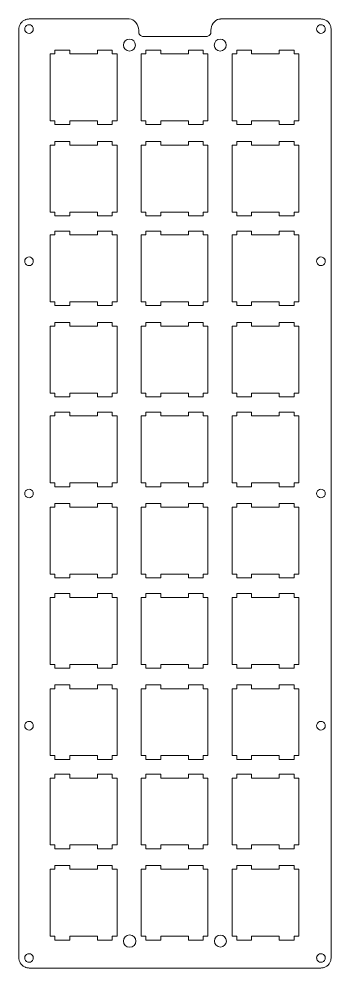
# Model space of a CAD drawing. Header units: inches. Extents: x -431 to 56, y 66 to 279.
# Drawn here: x -430.8 to -365.4, y 69.7 to 268.4 of the extents above; entities that cross this region are included whole.
import ezdxf

# ---------------------------------------------------------------- set-up
doc = ezdxf.new("R2010")
doc.units = ezdxf.units.IN
doc.header["$MEASUREMENT"] = 0

# ---------------------------------------------------------------- blocks, each defined once
blk = doc.blocks.new('block 6')
at = {"color": 1, "lineweight": 9, "true_color": 0xff0000}
for points in [[(-427.81, 266), (-427.94, 265.75), (-428.14, 265.55), (-428.39, 265.43), (-428.67, 265.38), (-428.95, 265.43), (-429.2, 265.55), (-429.4, 265.75), (-429.52, 266), (-429.57, 266.28), (-429.52, 266.56), (-429.4, 266.81), (-429.2, 267.01), (-428.95, 267.14), (-428.67, 267.18), (-428.39, 267.14), (-428.14, 267.01), (-428.04, 266.91), (-427.94, 266.81), (-427.81, 266.56), (-427.77, 266.28), (-427.81, 266)], [(-366.66, 266), (-366.79, 265.75), (-366.99, 265.55), (-367.24, 265.43), (-367.52, 265.38), (-367.8, 265.43), (-367.92, 265.49), (-368.05, 265.55), (-368.25, 265.75), (-368.37, 266), (-368.42, 266.28), (-368.37, 266.56), (-368.25, 266.81), (-368.05, 267.01), (-367.8, 267.14), (-367.52, 267.18), (-367.24, 267.14), (-366.99, 267.01), (-366.79, 266.81), (-366.66, 266.56), (-366.62, 266.28), (-366.66, 266)], [(-410.24, 247.08), (-411.24, 247.08), (-411.24, 246.28), (-414.34, 246.28), (-414.34, 247.08), (-420.14, 247.08), (-420.14, 246.28), (-423.24, 246.28), (-423.24, 247.08), (-424.24, 247.08), (-424.24, 261.08), (-423.24, 261.08), (-423.24, 261.88), (-420.14, 261.88), (-420.14, 261.08), (-414.34, 261.08), (-414.34, 261.88), (-411.24, 261.88), (-411.24, 261.08), (-410.24, 261.08), (-410.24, 247.08)], [(-391.19, 247.08), (-392.19, 247.08), (-392.19, 246.28), (-395.29, 246.28), (-395.29, 247.08), (-401.09, 247.08), (-401.09, 246.28), (-404.19, 246.28), (-404.19, 247.08), (-405.19, 247.08), (-405.19, 261.08), (-404.19, 261.08), (-404.19, 261.88), (-401.09, 261.88), (-401.09, 261.08), (-395.29, 261.08), (-395.29, 261.88), (-392.19, 261.88), (-392.19, 261.08), (-391.19, 261.08), (-391.19, 247.08)], [(-386.14, 261.08), (-385.14, 261.08), (-385.14, 261.88), (-382.04, 261.88), (-382.04, 261.08), (-376.24, 261.08), (-376.24, 261.88), (-373.14, 261.88), (-373.14, 261.08), (-372.14, 261.08), (-372.14, 247.08), (-373.14, 247.08), (-373.14, 246.28), (-376.24, 246.28), (-376.24, 247.08), (-382.04, 247.08), (-382.04, 246.28), (-385.14, 246.28), (-385.14, 247.08), (-386.14, 247.08), (-386.14, 261.08)], [(-410.24, 227.96), (-411.24, 227.96), (-411.24, 227.17), (-414.34, 227.17), (-414.34, 227.96), (-420.14, 227.96), (-420.14, 227.17), (-423.24, 227.17), (-423.24, 227.96), (-424.24, 227.96), (-424.24, 241.96), (-423.24, 241.96), (-423.24, 242.76), (-420.14, 242.76), (-420.14, 241.96), (-414.34, 241.96), (-414.34, 242.76), (-411.24, 242.76), (-411.24, 241.96), (-410.24, 241.96), (-410.24, 227.96)], [(-391.19, 227.96), (-392.19, 227.96), (-392.19, 227.17), (-395.29, 227.17), (-395.29, 227.96), (-401.09, 227.96), (-401.09, 227.17), (-404.19, 227.17), (-404.19, 227.96), (-405.19, 227.96), (-405.19, 241.96), (-404.19, 241.96), (-404.19, 242.76), (-401.09, 242.76), (-401.09, 241.96), (-395.29, 241.96), (-395.29, 242.76), (-392.19, 242.76), (-392.19, 241.96), (-391.19, 241.96), (-391.19, 227.96)], [(-386.14, 241.96), (-385.14, 241.96), (-385.14, 242.76), (-382.04, 242.76), (-382.04, 241.96), (-376.24, 241.96), (-376.24, 242.76), (-373.14, 242.76), (-373.14, 241.96), (-372.14, 241.96), (-372.14, 227.96), (-373.14, 227.96), (-373.14, 227.17), (-376.24, 227.17), (-376.24, 227.96), (-382.04, 227.96), (-382.04, 227.17), (-385.14, 227.17), (-385.14, 227.96), (-386.14, 227.96), (-386.14, 241.96)], [(-410.24, 209.17), (-411.24, 209.17), (-411.24, 208.37), (-414.34, 208.37), (-414.34, 209.17), (-420.14, 209.17), (-420.14, 208.37), (-423.24, 208.37), (-423.24, 209.17), (-424.24, 209.17), (-424.24, 223.17), (-423.24, 223.17), (-423.24, 223.97), (-420.14, 223.97), (-420.14, 223.17), (-414.34, 223.17), (-414.34, 223.97), (-411.24, 223.97), (-411.24, 223.17), (-410.24, 223.17), (-410.24, 209.17)], [(-391.19, 209.17), (-392.19, 209.17), (-392.19, 208.37), (-395.29, 208.37), (-395.29, 209.17), (-401.09, 209.17), (-401.09, 208.37), (-404.19, 208.37), (-404.19, 209.17), (-405.19, 209.17), (-405.19, 223.17), (-404.19, 223.17), (-404.19, 223.97), (-401.09, 223.97), (-401.09, 223.17), (-395.29, 223.17), (-395.29, 223.97), (-392.19, 223.97), (-392.19, 223.17), (-391.19, 223.17), (-391.19, 209.17)], [(-386.14, 223.17), (-385.14, 223.17), (-385.14, 223.97), (-382.04, 223.97), (-382.04, 223.17), (-376.24, 223.17), (-376.24, 223.97), (-373.14, 223.97), (-373.14, 223.17), (-372.14, 223.17), (-372.14, 209.17), (-373.14, 209.17), (-373.14, 208.37), (-376.24, 208.37), (-376.24, 209.17), (-382.04, 209.17), (-382.04, 208.37), (-385.14, 208.37), (-385.14, 209.17), (-386.14, 209.17), (-386.14, 223.17)], [(-427.81, 217.38), (-427.94, 217.13), (-428.14, 216.93), (-428.39, 216.8), (-428.67, 216.76), (-428.95, 216.8), (-429.2, 216.93), (-429.4, 217.13), (-429.52, 217.38), (-429.57, 217.66), (-429.52, 217.94), (-429.4, 218.19), (-429.2, 218.38), (-428.95, 218.51), (-428.67, 218.56), (-428.39, 218.51), (-428.14, 218.38), (-427.94, 218.19), (-427.81, 217.94), (-427.77, 217.66), (-427.81, 217.38)], [(-366.66, 217.38), (-366.79, 217.13), (-366.99, 216.93), (-367.24, 216.8), (-367.52, 216.76), (-367.8, 216.8), (-368.05, 216.93), (-368.25, 217.13), (-368.37, 217.38), (-368.42, 217.66), (-368.37, 217.94), (-368.25, 218.19), (-368.05, 218.38), (-367.8, 218.51), (-367.52, 218.56), (-367.24, 218.51), (-366.99, 218.38), (-366.79, 218.19), (-366.66, 217.94), (-366.62, 217.66), (-366.66, 217.38)], [(-410.24, 190.05), (-411.24, 190.05), (-411.24, 189.25), (-414.34, 189.25), (-414.34, 190.05), (-420.14, 190.05), (-420.14, 189.25), (-423.24, 189.25), (-423.24, 190.05), (-424.24, 190.05), (-424.24, 204.05), (-423.24, 204.05), (-423.24, 204.85), (-420.14, 204.85), (-420.14, 204.05), (-414.34, 204.05), (-414.34, 204.85), (-411.24, 204.85), (-411.24, 204.05), (-410.24, 204.05), (-410.24, 190.05)], [(-391.19, 190.05), (-392.19, 190.05), (-392.19, 189.25), (-395.29, 189.25), (-395.29, 190.05), (-401.09, 190.05), (-401.09, 189.25), (-404.19, 189.25), (-404.19, 190.05), (-405.19, 190.05), (-405.19, 204.05), (-404.19, 204.05), (-404.19, 204.85), (-401.09, 204.85), (-401.09, 204.05), (-395.29, 204.05), (-395.29, 204.85), (-392.19, 204.85), (-392.19, 204.05), (-391.19, 204.05), (-391.19, 190.05)], [(-386.14, 204.05), (-385.14, 204.05), (-385.14, 204.85), (-382.04, 204.85), (-382.04, 204.05), (-376.24, 204.05), (-376.24, 204.85), (-373.14, 204.85), (-373.14, 204.05), (-372.14, 204.05), (-372.14, 190.05), (-373.14, 190.05), (-373.14, 189.25), (-376.24, 189.25), (-376.24, 190.05), (-382.04, 190.05), (-382.04, 189.25), (-385.14, 189.25), (-385.14, 190.05), (-386.14, 190.05), (-386.14, 204.05)], [(-410.24, 171.26), (-411.24, 171.26), (-411.24, 170.46), (-414.34, 170.46), (-414.34, 171.26), (-420.14, 171.26), (-420.14, 170.46), (-423.24, 170.46), (-423.24, 171.26), (-424.24, 171.26), (-424.24, 185.26), (-423.24, 185.26), (-423.24, 186.06), (-420.14, 186.06), (-420.14, 185.26), (-414.34, 185.26), (-414.34, 186.06), (-411.24, 186.06), (-411.24, 185.26), (-410.24, 185.26), (-410.24, 171.26)], [(-391.19, 171.26), (-392.19, 171.26), (-392.19, 170.46), (-395.29, 170.46), (-395.29, 171.26), (-401.09, 171.26), (-401.09, 170.46), (-404.19, 170.46), (-404.19, 171.26), (-405.19, 171.26), (-405.19, 185.26), (-404.19, 185.26), (-404.19, 186.06), (-401.09, 186.06), (-401.09, 185.26), (-395.29, 185.26), (-395.29, 186.06), (-392.19, 186.06), (-392.19, 185.26), (-391.19, 185.26), (-391.19, 171.26)], [(-386.14, 185.26), (-385.14, 185.26), (-385.14, 186.06), (-382.04, 186.06), (-382.04, 185.26), (-376.24, 185.26), (-376.24, 186.06), (-373.14, 186.06), (-373.14, 185.26), (-372.14, 185.26), (-372.14, 171.26), (-373.14, 171.26), (-373.14, 170.46), (-376.24, 170.46), (-376.24, 171.26), (-382.04, 171.26), (-382.04, 170.46), (-385.14, 170.46), (-385.14, 171.26), (-386.14, 171.26), (-386.14, 185.26)], [(-427.81, 168.75), (-427.94, 168.5), (-428.14, 168.3), (-428.39, 168.18), (-428.67, 168.13), (-428.95, 168.18), (-429.2, 168.3), (-429.4, 168.5), (-429.52, 168.75), (-429.57, 169.03), (-429.52, 169.31), (-429.4, 169.56), (-429.2, 169.76), (-428.95, 169.89), (-428.67, 169.93), (-428.39, 169.89), (-428.14, 169.76), (-427.94, 169.56), (-427.81, 169.31), (-427.77, 169.03), (-427.81, 168.75)], [(-366.66, 168.75), (-366.79, 168.5), (-366.99, 168.3), (-367.24, 168.18), (-367.52, 168.13), (-367.8, 168.18), (-368.05, 168.3), (-368.25, 168.5), (-368.37, 168.75), (-368.42, 169.03), (-368.37, 169.31), (-368.25, 169.56), (-368.05, 169.76), (-367.8, 169.89), (-367.52, 169.93), (-367.24, 169.89), (-366.99, 169.76), (-366.79, 169.56), (-366.66, 169.31), (-366.62, 169.03), (-366.66, 168.75)], [(-410.24, 152.15), (-411.24, 152.15), (-411.24, 151.35), (-414.34, 151.35), (-414.34, 152.15), (-420.14, 152.15), (-420.14, 151.35), (-423.24, 151.35), (-423.24, 152.15), (-424.24, 152.15), (-424.24, 166.14), (-423.24, 166.14), (-423.24, 166.95), (-420.14, 166.95), (-420.14, 166.14), (-414.34, 166.14), (-414.34, 166.95), (-411.24, 166.95), (-411.24, 166.14), (-410.24, 166.14), (-410.24, 152.15)], [(-391.19, 152.15), (-392.19, 152.15), (-392.19, 151.35), (-395.29, 151.35), (-395.29, 152.15), (-401.09, 152.15), (-401.09, 151.35), (-404.19, 151.35), (-404.19, 152.15), (-405.19, 152.15), (-405.19, 166.14), (-404.19, 166.14), (-404.19, 166.95), (-401.09, 166.95), (-401.09, 166.14), (-395.29, 166.14), (-395.29, 166.95), (-392.19, 166.95), (-392.19, 166.14), (-391.19, 166.14), (-391.19, 152.15)], [(-386.14, 166.14), (-385.14, 166.14), (-385.14, 166.95), (-382.04, 166.95), (-382.04, 166.14), (-376.24, 166.14), (-376.24, 166.95), (-373.14, 166.95), (-373.14, 166.14), (-372.14, 166.14), (-372.14, 152.15), (-373.14, 152.15), (-373.14, 151.35), (-376.24, 151.35), (-376.24, 152.15), (-382.04, 152.15), (-382.04, 151.35), (-385.14, 151.35), (-385.14, 152.15), (-386.14, 152.15), (-386.14, 166.14)], [(-410.24, 133.26), (-411.24, 133.26), (-411.24, 132.46), (-414.34, 132.46), (-414.34, 133.26), (-420.14, 133.26), (-420.14, 132.46), (-423.24, 132.46), (-423.24, 133.26), (-424.24, 133.26), (-424.24, 147.26), (-423.24, 147.26), (-423.24, 148.06), (-420.14, 148.06), (-420.14, 147.26), (-414.34, 147.26), (-414.34, 148.06), (-411.24, 148.06), (-411.24, 147.26), (-410.24, 147.26), (-410.24, 133.26)], [(-391.19, 133.26), (-392.19, 133.26), (-392.19, 132.46), (-395.29, 132.46), (-395.29, 133.26), (-401.09, 133.26), (-401.09, 132.46), (-404.19, 132.46), (-404.19, 133.26), (-405.19, 133.26), (-405.19, 147.26), (-404.19, 147.26), (-404.19, 148.06), (-401.09, 148.06), (-401.09, 147.26), (-395.29, 147.26), (-395.29, 148.06), (-392.19, 148.06), (-392.19, 147.26), (-391.19, 147.26), (-391.19, 133.26)], [(-386.14, 147.26), (-385.14, 147.26), (-385.14, 148.06), (-382.04, 148.06), (-382.04, 147.26), (-376.24, 147.26), (-376.24, 148.06), (-373.14, 148.06), (-373.14, 147.26), (-372.14, 147.26), (-372.14, 133.26), (-373.14, 133.26), (-373.14, 132.46), (-376.24, 132.46), (-376.24, 133.26), (-382.04, 133.26), (-382.04, 132.46), (-385.14, 132.46), (-385.14, 133.26), (-386.14, 133.26), (-386.14, 147.26)], [(-410.24, 114.14), (-411.24, 114.14), (-411.24, 113.34), (-414.34, 113.34), (-414.34, 114.14), (-420.14, 114.14), (-420.14, 113.34), (-423.24, 113.34), (-423.24, 114.14), (-424.24, 114.14), (-424.24, 128.14), (-423.24, 128.14), (-423.24, 128.94), (-420.14, 128.94), (-420.14, 128.14), (-414.34, 128.14), (-414.34, 128.94), (-411.24, 128.94), (-411.24, 128.14), (-410.24, 128.14), (-410.24, 114.14)], [(-391.19, 114.14), (-392.19, 114.14), (-392.19, 113.34), (-395.29, 113.34), (-395.29, 114.14), (-401.09, 114.14), (-401.09, 113.34), (-404.19, 113.34), (-404.19, 114.14), (-405.19, 114.14), (-405.19, 128.14), (-404.19, 128.14), (-404.19, 128.94), (-401.09, 128.94), (-401.09, 128.14), (-395.29, 128.14), (-395.29, 128.94), (-392.19, 128.94), (-392.19, 128.14), (-391.19, 128.14), (-391.19, 114.14)], [(-386.14, 128.14), (-385.14, 128.14), (-385.14, 128.94), (-382.04, 128.94), (-382.04, 128.14), (-376.24, 128.14), (-376.24, 128.94), (-373.14, 128.94), (-373.14, 128.14), (-372.14, 128.14), (-372.14, 114.14), (-373.14, 114.14), (-373.14, 113.34), (-376.24, 113.34), (-376.24, 114.14), (-382.04, 114.14), (-382.04, 113.34), (-385.14, 113.34), (-385.14, 114.14), (-386.14, 114.14), (-386.14, 128.14)], [(-427.81, 120.13), (-427.94, 119.88), (-428.14, 119.68), (-428.39, 119.55), (-428.67, 119.51), (-428.95, 119.55), (-429.2, 119.68), (-429.4, 119.88), (-429.52, 120.13), (-429.57, 120.41), (-429.52, 120.68), (-429.4, 120.94), (-429.2, 121.13), (-428.95, 121.26), (-428.67, 121.31), (-428.39, 121.26), (-428.14, 121.13), (-427.94, 120.94), (-427.81, 120.68), (-427.77, 120.41), (-427.81, 120.13)], [(-366.66, 120.13), (-366.79, 119.88), (-366.99, 119.68), (-367.24, 119.55), (-367.52, 119.51), (-367.8, 119.55), (-368.05, 119.68), (-368.25, 119.88), (-368.37, 120.13), (-368.42, 120.41), (-368.37, 120.68), (-368.25, 120.94), (-368.05, 121.13), (-367.8, 121.26), (-367.52, 121.31), (-367.24, 121.26), (-366.99, 121.13), (-366.79, 120.94), (-366.66, 120.68), (-366.62, 120.41), (-366.66, 120.13)], [(-410.24, 95.46), (-411.24, 95.46), (-411.24, 94.66), (-414.34, 94.66), (-414.34, 95.46), (-420.14, 95.46), (-420.14, 94.66), (-423.24, 94.66), (-423.24, 95.46), (-424.24, 95.46), (-424.24, 109.46), (-423.24, 109.46), (-423.24, 110.26), (-420.14, 110.26), (-420.14, 109.46), (-414.34, 109.46), (-414.34, 110.26), (-411.24, 110.26), (-411.24, 109.46), (-410.24, 109.46), (-410.24, 95.46)], [(-391.19, 95.46), (-392.19, 95.46), (-392.19, 94.66), (-395.29, 94.66), (-395.29, 95.46), (-401.09, 95.46), (-401.09, 94.66), (-404.19, 94.66), (-404.19, 95.46), (-405.19, 95.46), (-405.19, 109.46), (-404.19, 109.46), (-404.19, 110.26), (-401.09, 110.26), (-401.09, 109.46), (-395.29, 109.46), (-395.29, 110.26), (-392.19, 110.26), (-392.19, 109.46), (-391.19, 109.46), (-391.19, 95.46)], [(-386.14, 109.46), (-385.14, 109.46), (-385.14, 110.26), (-382.04, 110.26), (-382.04, 109.46), (-376.24, 109.46), (-376.24, 110.26), (-373.14, 110.26), (-373.14, 109.46), (-372.14, 109.46), (-372.14, 95.46), (-373.14, 95.46), (-373.14, 94.66), (-376.24, 94.66), (-376.24, 95.46), (-382.04, 95.46), (-382.04, 94.66), (-385.14, 94.66), (-385.14, 95.46), (-386.14, 95.46), (-386.14, 109.46)], [(-410.24, 76.34), (-411.24, 76.34), (-411.24, 75.54), (-414.34, 75.54), (-414.34, 76.34), (-420.14, 76.34), (-420.14, 75.54), (-423.24, 75.54), (-423.24, 76.34), (-424.24, 76.34), (-424.24, 90.34), (-423.24, 90.34), (-423.24, 91.14), (-420.14, 91.14), (-420.14, 90.34), (-414.34, 90.34), (-414.34, 91.14), (-411.24, 91.14), (-411.24, 90.34), (-410.24, 90.34), (-410.24, 76.34)], [(-391.19, 76.34), (-392.19, 76.34), (-392.19, 75.54), (-395.29, 75.54), (-395.29, 76.34), (-401.09, 76.34), (-401.09, 75.54), (-404.19, 75.54), (-404.19, 76.34), (-405.19, 76.34), (-405.19, 90.34), (-404.19, 90.34), (-404.19, 91.14), (-401.09, 91.14), (-401.09, 90.34), (-395.29, 90.34), (-395.29, 91.14), (-392.19, 91.14), (-392.19, 90.34), (-391.19, 90.34), (-391.19, 76.34)], [(-372.14, 76.34), (-373.14, 76.34), (-373.14, 75.54), (-376.24, 75.54), (-376.24, 76.34), (-382.04, 76.34), (-382.04, 75.54), (-385.14, 75.54), (-385.14, 76.34), (-386.14, 76.34), (-386.14, 90.34), (-385.14, 90.34), (-385.14, 91.14), (-382.04, 91.14), (-382.04, 90.34), (-376.24, 90.34), (-376.24, 91.14), (-373.14, 91.14), (-373.14, 90.34), (-372.14, 90.34), (-372.14, 76.34)], [(-427.77, 71.78), (-427.81, 71.5), (-427.94, 71.25), (-428.14, 71.05), (-428.39, 70.93), (-428.67, 70.88), (-428.95, 70.93), (-429.2, 71.05), (-429.4, 71.25), (-429.4, 71.25), (-429.52, 71.5), (-429.57, 71.78), (-429.52, 72.06), (-429.4, 72.31), (-429.2, 72.51), (-428.95, 72.64), (-428.67, 72.68), (-428.39, 72.64), (-428.14, 72.51), (-427.94, 72.31), (-427.94, 72.31), (-427.81, 72.06), (-427.77, 71.82), (-427.77, 71.78), (-427.77, 71.78)], [(-366.62, 71.78), (-366.66, 71.5), (-366.79, 71.25), (-366.99, 71.05), (-367.24, 70.93), (-367.52, 70.88), (-367.8, 70.93), (-368.05, 71.05), (-368.25, 71.25), (-368.29, 71.34), (-368.37, 71.5), (-368.41, 71.74), (-368.42, 71.78), (-368.42, 71.78), (-368.37, 72.06), (-368.25, 72.31), (-368.05, 72.51), (-367.8, 72.64), (-367.52, 72.68), (-367.52, 72.68), (-367.24, 72.64), (-366.99, 72.51), (-366.79, 72.31), (-366.66, 72.06), (-366.62, 71.78), (-366.62, 71.78)]]:
    blk.add_lwpolyline(points, dxfattribs=at)
at = {"color": 3, "lineweight": 9, "true_color": 0x00ff00}
blk.add_open_spline([(-365.41, 266.34), (-365.41, 266.34), (-365.42, 266.5), (-365.42, 266.5), (-365.42, 266.5), (-365.44, 266.66), (-365.44, 266.66), (-365.44, 266.66), (-365.47, 266.78), (-365.47, 266.78), (-365.47, 266.78), (-365.47, 266.82), (-365.47, 266.82), (-365.47, 266.82), (-365.52, 266.97), (-365.52, 266.97), (-365.52, 266.97), (-365.58, 267.12), (-365.58, 267.12), (-365.58, 267.12), (-365.64, 267.27), (-365.64, 267.27), (-365.64, 267.27), (-365.65, 267.27), (-365.65, 267.27), (-365.65, 267.27), (-365.73, 267.41), (-365.73, 267.41), (-365.73, 267.41), (-365.82, 267.54), (-365.82, 267.54), (-365.82, 267.54), (-365.84, 267.56), (-365.84, 267.56), (-365.84, 267.56), (-365.93, 267.67), (-365.93, 267.67), (-365.93, 267.67), (-366.04, 267.79), (-366.04, 267.79), (-366.04, 267.79), (-366.11, 267.85), (-366.11, 267.85), (-366.11, 267.85), (-366.17, 267.9), (-366.17, 267.9), (-366.17, 267.9), (-366.22, 267.94), (-366.22, 267.94), (-366.22, 267.94), (-366.3, 268), (-366.3, 268), (-366.3, 268), (-366.44, 268.09), (-366.44, 268.09), (-366.44, 268.09), (-366.59, 268.16), (-366.59, 268.16), (-366.59, 268.16), (-366.71, 268.22), (-366.71, 268.22), (-366.71, 268.22), (-366.74, 268.23), (-366.74, 268.23), (-366.74, 268.23), (-366.83, 268.26), (-366.83, 268.26), (-366.83, 268.26), (-366.9, 268.29), (-366.9, 268.29), (-366.9, 268.29), (-367.04, 268.32), (-367.04, 268.32), (-367.04, 268.32), (-367.06, 268.33), (-367.06, 268.33), (-367.06, 268.33), (-367.23, 268.36), (-367.23, 268.36), (-367.23, 268.36), (-367.4, 268.38), (-367.4, 268.38), (-367.4, 268.38), (-367.56, 268.39), (-367.56, 268.39), (-367.56, 268.39), (-388.58, 268.39), (-388.58, 268.39), (-388.58, 268.39), (-388.56, 268.38), (-388.56, 268.38), (-388.67, 268.38), (-388.77, 268.37), (-388.88, 268.35), (-389.83, 268.2), (-390.56, 267.02), (-390.56, 266.02), (-390.56, 266.02), (-390.56, 265.31), (-390.56, 265.31), (-390.56, 265.31), (-390.57, 265.31), (-390.57, 265.31), (-390.57, 265.31), (-390.57, 265.63), (-390.57, 265.63), (-390.57, 264.92), (-391.15, 264.7), (-391.86, 264.7), (-391.86, 264.7), (-404.42, 264.7), (-404.42, 264.7), (-405.12, 264.7), (-405.7, 264.92), (-405.7, 265.63), (-405.7, 265.63), (-405.7, 265.32), (-405.7, 265.32), (-405.7, 265.32), (-405.7, 266.04), (-405.7, 266.04), (-405.7, 267.14), (-406.6, 268.39), (-407.7, 268.39), (-407.7, 268.39), (-428.62, 268.39), (-428.62, 268.39), (-428.62, 268.39), (-428.79, 268.38), (-428.79, 268.38), (-428.79, 268.38), (-428.96, 268.36), (-428.96, 268.36), (-428.96, 268.36), (-429.12, 268.33), (-429.12, 268.33), (-429.12, 268.33), (-429.14, 268.32), (-429.14, 268.32), (-429.14, 268.32), (-429.29, 268.29), (-429.29, 268.29), (-429.29, 268.29), (-429.36, 268.26), (-429.36, 268.26), (-429.36, 268.26), (-429.44, 268.23), (-429.44, 268.23), (-429.44, 268.23), (-429.48, 268.22), (-429.48, 268.22), (-429.48, 268.22), (-429.6, 268.16), (-429.6, 268.16), (-429.6, 268.16), (-429.74, 268.09), (-429.74, 268.09), (-429.74, 268.09), (-429.89, 268), (-429.89, 268), (-429.89, 268), (-430.02, 267.9), (-430.02, 267.9), (-430.02, 267.9), (-430.14, 267.79), (-430.14, 267.79), (-430.14, 267.79), (-430.26, 267.67), (-430.26, 267.67), (-430.26, 267.67), (-430.36, 267.54), (-430.36, 267.54), (-430.36, 267.54), (-430.36, 267.54), (-430.36, 267.54), (-430.36, 267.54), (-430.39, 267.5), (-430.39, 267.5), (-430.39, 267.5), (-430.46, 267.41), (-430.46, 267.41), (-430.46, 267.41), (-430.5, 267.33), (-430.5, 267.33), (-430.5, 267.33), (-430.54, 267.27), (-430.54, 267.27), (-430.54, 267.27), (-430.54, 267.26), (-430.54, 267.26), (-430.54, 267.26), (-430.61, 267.12), (-430.61, 267.12), (-430.61, 267.12), (-430.67, 266.97), (-430.67, 266.97), (-430.67, 266.97), (-430.71, 266.83), (-430.71, 266.83), (-430.71, 266.83), (-430.71, 266.82), (-430.71, 266.82), (-430.71, 266.82), (-430.72, 266.81), (-430.72, 266.81), (-430.72, 266.81), (-430.75, 266.66), (-430.75, 266.66), (-430.75, 266.66), (-430.77, 266.5), (-430.77, 266.5), (-430.77, 266.5), (-430.77, 266.34), (-430.77, 266.34), (-430.77, 266.34), (-430.77, 169.03), (-430.77, 169.03), (-430.77, 169.03), (-430.77, 71.73), (-430.77, 71.73), (-430.77, 71.73), (-430.77, 71.56), (-430.77, 71.56), (-430.77, 71.56), (-430.75, 71.41), (-430.75, 71.41), (-430.75, 71.41), (-430.72, 71.26), (-430.72, 71.26), (-430.72, 71.26), (-430.71, 71.25), (-430.71, 71.25), (-430.71, 71.25), (-430.71, 71.24), (-430.71, 71.24), (-430.71, 71.24), (-430.67, 71.09), (-430.67, 71.09), (-430.67, 71.09), (-430.61, 70.94), (-430.61, 70.94), (-430.61, 70.94), (-430.54, 70.8), (-430.54, 70.8), (-430.54, 70.8), (-430.54, 70.8), (-430.54, 70.8), (-430.54, 70.8), (-430.5, 70.74), (-430.5, 70.74), (-430.5, 70.74), (-430.46, 70.66), (-430.46, 70.66), (-430.46, 70.66), (-430.39, 70.56), (-430.39, 70.56), (-430.39, 70.56), (-430.36, 70.52), (-430.36, 70.52), (-430.36, 70.52), (-430.36, 70.52), (-430.36, 70.52), (-430.36, 70.52), (-430.26, 70.39), (-430.26, 70.39), (-430.26, 70.39), (-430.14, 70.28), (-430.14, 70.28), (-430.14, 70.28), (-430.02, 70.17), (-430.02, 70.17), (-430.02, 70.17), (-429.89, 70.07), (-429.89, 70.07), (-429.89, 70.07), (-429.74, 69.98), (-429.74, 69.98), (-429.74, 69.98), (-429.6, 69.9), (-429.6, 69.9), (-429.6, 69.9), (-429.48, 69.85), (-429.48, 69.85), (-429.48, 69.85), (-429.44, 69.83), (-429.44, 69.83), (-429.44, 69.83), (-429.36, 69.8), (-429.36, 69.8), (-429.36, 69.8), (-429.29, 69.78), (-429.29, 69.78), (-429.29, 69.78), (-429.14, 69.74), (-429.14, 69.74), (-429.14, 69.74), (-429.12, 69.73), (-429.12, 69.73), (-429.12, 69.73), (-428.96, 69.7), (-428.96, 69.7), (-428.96, 69.7), (-428.79, 69.68), (-428.79, 69.68), (-428.79, 69.68), (-428.62, 69.67), (-428.62, 69.67), (-428.62, 69.67), (-367.56, 69.67), (-367.56, 69.67), (-367.56, 69.67), (-367.4, 69.68), (-367.4, 69.68), (-367.4, 69.68), (-367.23, 69.7), (-367.23, 69.7), (-367.23, 69.7), (-367.06, 69.73), (-367.06, 69.73), (-367.06, 69.73), (-367.04, 69.74), (-367.04, 69.74), (-367.04, 69.74), (-366.9, 69.78), (-366.9, 69.78), (-366.9, 69.78), (-366.83, 69.8), (-366.83, 69.8), (-366.83, 69.8), (-366.74, 69.83), (-366.74, 69.83), (-366.74, 69.83), (-366.71, 69.85), (-366.71, 69.85), (-366.71, 69.85), (-366.59, 69.9), (-366.59, 69.9), (-366.59, 69.9), (-366.44, 69.98), (-366.44, 69.98), (-366.44, 69.98), (-366.3, 70.07), (-366.3, 70.07), (-366.3, 70.07), (-366.22, 70.12), (-366.22, 70.12), (-366.22, 70.12), (-366.17, 70.17), (-366.17, 70.17), (-366.17, 70.17), (-366.11, 70.22), (-366.11, 70.22), (-366.11, 70.22), (-366.04, 70.28), (-366.04, 70.28), (-366.04, 70.28), (-365.93, 70.39), (-365.93, 70.39), (-365.93, 70.39), (-365.84, 70.5), (-365.84, 70.5), (-365.84, 70.5), (-365.82, 70.52), (-365.82, 70.52), (-365.82, 70.52), (-365.73, 70.66), (-365.73, 70.66), (-365.73, 70.66), (-365.65, 70.8), (-365.65, 70.8), (-365.65, 70.8), (-365.64, 70.8), (-365.64, 70.8), (-365.64, 70.8), (-365.58, 70.94), (-365.58, 70.94), (-365.58, 70.94), (-365.52, 71.09), (-365.52, 71.09), (-365.52, 71.09), (-365.47, 71.25), (-365.47, 71.25), (-365.47, 71.25), (-365.47, 71.28), (-365.47, 71.28), (-365.47, 71.28), (-365.44, 71.41), (-365.44, 71.41), (-365.44, 71.41), (-365.42, 71.56), (-365.42, 71.56), (-365.42, 71.56), (-365.41, 71.73), (-365.41, 71.73), (-365.41, 71.73), (-365.41, 169.03), (-365.41, 169.03), (-365.41, 169.03), (-365.41, 266.34), (-365.41, 266.34)], degree=3, knots=[0, 0, 0, 0, 1, 1, 1, 2, 2, 2, 3, 3, 3, 4, 4, 4, 5, 5, 5, 6, 6, 6, 7, 7, 7, 8, 8, 8, 9, 9, 9, 10, 10, 10, 11, 11, 11, 12, 12, 12, 13, 13, 13, 14, 14, 14, 15, 15, 15, 16, 16, 16, 17, 17, 17, 18, 18, 18, 19, 19, 19, 20, 20, 20, 21, 21, 21, 22, 22, 22, 23, 23, 23, 24, 24, 24, 25, 25, 25, 26, 26, 26, 27, 27, 27, 28, 28, 28, 29, 29, 29, 30, 30, 30, 31, 31, 31, 32, 32, 32, 33, 33, 33, 34, 34, 34, 35, 35, 35, 36, 36, 36, 37, 37, 37, 38, 38, 38, 39, 39, 39, 40, 40, 40, 41, 41, 41, 42, 42, 42, 43, 43, 43, 44, 44, 44, 45, 45, 45, 46, 46, 46, 47, 47, 47, 48, 48, 48, 49, 49, 49, 50, 50, 50, 51, 51, 51, 52, 52, 52, 53, 53, 53, 54, 54, 54, 55, 55, 55, 56, 56, 56, 57, 57, 57, 58, 58, 58, 59, 59, 59, 60, 60, 60, 61, 61, 61, 62, 62, 62, 63, 63, 63, 64, 64, 64, 65, 65, 65, 66, 66, 66, 67, 67, 67, 68, 68, 68, 69, 69, 69, 70, 70, 70, 71, 71, 71, 72, 72, 72, 73, 73, 73, 74, 74, 74, 75, 75, 75, 76, 76, 76, 77, 77, 77, 78, 78, 78, 79, 79, 79, 80, 80, 80, 81, 81, 81, 82, 82, 82, 83, 83, 83, 84, 84, 84, 85, 85, 85, 86, 86, 86, 87, 87, 87, 88, 88, 88, 89, 89, 89, 90, 90, 90, 91, 91, 91, 92, 92, 92, 93, 93, 93, 94, 94, 94, 95, 95, 95, 96, 96, 96, 97, 97, 97, 98, 98, 98, 99, 99, 99, 100, 100, 100, 101, 101, 101, 102, 102, 102, 103, 103, 103, 104, 104, 104, 105, 105, 105, 106, 106, 106, 107, 107, 107, 108, 108, 108, 109, 109, 109, 110, 110, 110, 111, 111, 111, 112, 112, 112, 113, 113, 113, 114, 114, 114, 115, 115, 115, 116, 116, 116, 117, 117, 117, 118, 118, 118, 119, 119, 119, 120, 120, 120, 121, 121, 121, 122, 122, 122, 123, 123, 123, 124, 124, 124, 125, 125, 125, 126, 126, 126, 127, 127, 127, 128, 128, 128, 129, 129, 129, 130, 130, 130, 131, 131, 131, 132, 132, 132, 133, 133, 133, 133], dxfattribs=at)
at = {"color": 1, "lineweight": 9, "true_color": 0xff0000}
for points in [[(-407.63, 264.17), (-406.94, 264.17), (-406.38, 263.61), (-406.38, 262.92), (-406.38, 262.23), (-406.94, 261.67), (-407.63, 261.67), (-408.32, 261.67), (-408.88, 262.23), (-408.88, 262.92), (-408.88, 263.61), (-408.32, 264.17), (-407.63, 264.17)], [(-388.63, 264.17), (-387.94, 264.17), (-387.38, 263.61), (-387.38, 262.92), (-387.38, 262.23), (-387.94, 261.67), (-388.63, 261.67), (-389.32, 261.67), (-389.88, 262.23), (-389.88, 262.92), (-389.88, 263.61), (-389.32, 264.17), (-388.63, 264.17)], [(-407.59, 74.01), (-408.31, 74.01), (-408.89, 74.59), (-408.89, 75.31), (-408.89, 76.02), (-408.31, 76.61), (-407.59, 76.61), (-406.88, 76.61), (-406.29, 76.02), (-406.29, 75.31), (-406.29, 74.59), (-406.88, 74.01), (-407.59, 74.01)], [(-388.59, 74.06), (-389.28, 74.06), (-389.84, 74.62), (-389.84, 75.31), (-389.84, 76), (-389.28, 76.56), (-388.59, 76.56), (-387.9, 76.56), (-387.34, 76), (-387.34, 75.31), (-387.34, 74.62), (-387.9, 74.06), (-388.59, 74.06)]]:
    blk.add_open_spline(points, degree=3, knots=[0, 0, 0, 0, 1, 1, 1, 2, 2, 2, 3, 3, 3, 4, 4, 4, 4], dxfattribs=at)

msp = doc.modelspace()

# ---------------------------------------------------------------- block references
msp.add_blockref('block 6', (0, 0))

doc.saveas('drawing.dxf')
